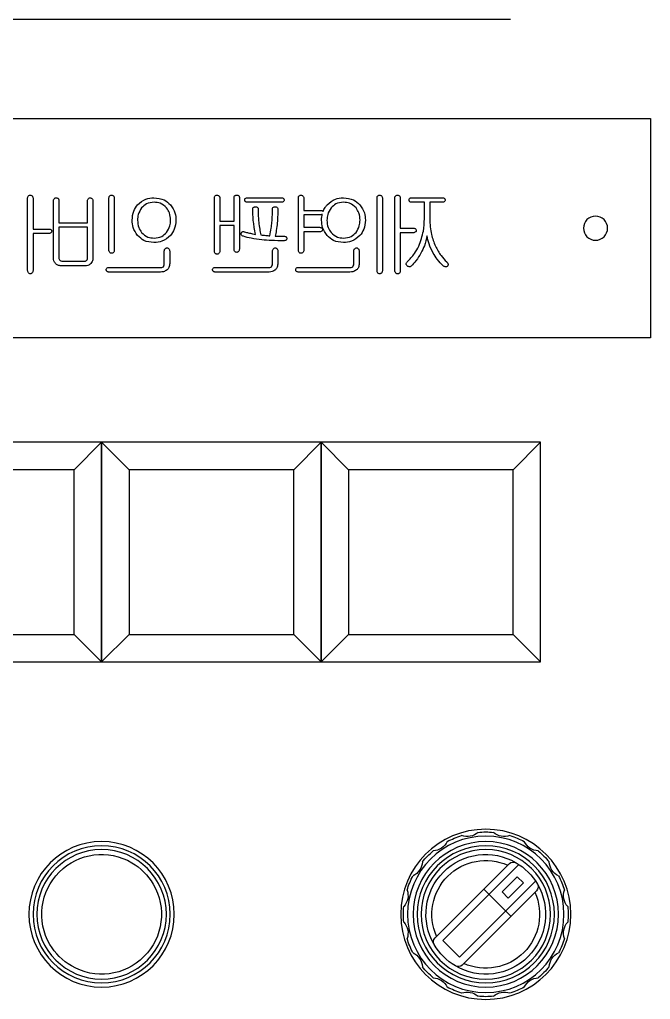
# Model space of a CAD drawing. Header units: millimetres. Extents: x 8533 to 164433, y 5768 to 115327.
# Drawn here: x 96284.5 to 96419.9, y 26638.9 to 26849.1 of the extents above; entities that cross this region are included whole.
import ezdxf

# ---------------------------------------------------------------- set-up
doc = ezdxf.new("R2010")
doc.units = ezdxf.units.MM
doc.header["$LTSCALE"] = 250
doc.layers.add('G-ENP 인버터 판넬', color=255, linetype='Continuous')

# ---------------------------------------------------------------- blocks, each defined once
blk = doc.blocks.new('240808_벽부형 인버터')
at = {"layer": 'G-ENP 인버터 판넬'}
for p, q in [((-125.34, 467.7), (125.34, 467.7)), ((168.24, 437.42), (-168.24, 437.42)), ((-168.24, 437.42), (-168.24, 370.12)), ((-104.52, 411.7), (-100.59, 411.7)), ((-94.96, 413.07), (-104.49, 413.07)), ((-100.59, 411.7), (-100.59, 406.61)), ((-98.95, 406.64), (-98.95, 411.7)), ((-98.95, 411.7), (-94.96, 411.7)), ((-91.55, 413.07), (-91.55, 403.75)), ((-89.91, 390.68), (-89.91, 413.14)), ((-86.07, 413.08), (-86.07, 390.68)), ((-84.43, 390.68), (-84.43, 413.11)), ((-61.97, 413.05), (-61.97, 409.23)), ((-60.32, 397.02), (-60.32, 413.1)), ((-44.69, 413.07), (-55.13, 413.07)), ((-55.13, 411.7), (-44.69, 411.7)), ((-42.24, 413.13), (-42.24, 397.31)), ((-40.6, 405.94), (-40.6, 413.14)), ((-36.22, 413.08), (-36.22, 405.94)), ((-34.57, 396.77), (-34.57, 413.04)), ((-3.89, 413.07), (-3.89, 397.02)), ((-2.25, 397.02), (-2.25, 413.1)), ((2.68, 412.09), (2.68, 394.57)), ((4.32, 405.4), (4.32, 412.12)), ((13.09, 412.26), (13.09, 405.4)), ((14.73, 394.54), (14.73, 412.24)), ((21.03, 413.01), (21.03, 403.48)), ((22.68, 390.82), (22.68, 413.02)), ((-61.97, 409.23), (-67.09, 409.23)), ((-66.94, 407.86), (-61.97, 407.86)), ((-61.97, 407.86), (-61.97, 404.03)), ((-36.22, 405.94), (-40.6, 405.94)), ((-91.55, 403.75), (-95.59, 403.75)), ((-61.97, 404.03), (-66.83, 404.03)), ((-66.8, 402.66), (-61.97, 402.66)), ((-61.97, 402.66), (-61.97, 397.02)), ((-40.6, 397.3), (-40.6, 404.57)), ((-40.6, 404.57), (-36.22, 404.57)), ((-36.22, 404.57), (-36.22, 396.76)), ((13.09, 405.4), (4.32, 405.4)), ((4.32, 394.78), (4.32, 404.03)), ((4.32, 404.03), (13.09, 404.03)), ((13.09, 404.03), (13.09, 394.78)), ((21.03, 403.48), (16.09, 403.48)), ((-95.56, 402.38), (-91.55, 402.38)), ((-91.55, 402.38), (-91.55, 390.67)), ((-53.2, 401.29), (-55.93, 401.29)), ((-46.24, 402.08), (-47.17, 401.85)), ((16.24, 402.11), (21.03, 402.11)), ((21.03, 402.11), (21.03, 390.82)), ((-78.95, 396.77), (-78.95, 392.91)), ((-77.31, 393.06), (-77.31, 396.75)), ((-54.02, 396.71), (-54.02, 393)), ((-52.38, 393.06), (-52.38, 396.69)), ((-20.88, 396.77), (-20.88, 392.91)), ((-19.23, 393.06), (-19.23, 396.75)), ((11.72, 393.62), (5.5, 393.62)), ((-60.23, 391.7), (-75.88, 391.7)), ((-34.75, 391.7), (-50.96, 391.7)), ((-2.16, 391.7), (-17.81, 391.7)), ((5.02, 392.25), (12.4, 392.25)), ((-76.09, 390.33), (-60.22, 390.33)), ((-51.4, 390.33), (-34.75, 390.33)), ((-18.02, 390.33), (-2.15, 390.33)), ((-168.24, 370.12), (168.24, 370.12)), ((-134.59, 338.16), (-67.29, 338.16)), ((-134.59, 270.86), (-134.59, 338.16)), ((-134.59, 338.16), (-126.18, 329.75)), ((-75.71, 329.75), (-67.29, 338.16)), ((-67.29, 338.16), (-67.29, 270.86)), ((-67.29, 338.16), (0, 338.16)), ((-67.29, 270.86), (-67.29, 338.16)), ((-67.29, 338.16), (-58.88, 329.75)), ((-8.41, 329.75), (0, 338.16)), ((0, 338.16), (0, 270.86)), ((0, 338.16), (67.29, 338.16)), ((0, 270.86), (0, 338.16)), ((0, 338.16), (8.41, 329.75)), ((0, 333.95), (0, 304.51)), ((-126.18, 329.75), (-75.71, 329.75)), ((-126.18, 279.27), (-126.18, 329.75)), ((-75.71, 329.75), (-75.71, 279.27)), ((-58.88, 329.75), (-8.41, 329.75)), ((-58.88, 279.27), (-58.88, 329.75)), ((-8.41, 329.75), (-8.41, 279.27)), ((8.41, 329.75), (58.88, 329.75)), ((8.41, 279.27), (8.41, 329.75)), ((-126.18, 279.27), (-134.59, 270.86)), ((-75.71, 279.27), (-126.18, 279.27)), ((-75.71, 279.27), (-67.29, 270.86)), ((-58.88, 279.27), (-67.29, 270.86)), ((-8.41, 279.27), (-58.88, 279.27)), ((-8.41, 279.27), (0, 270.86)), ((8.41, 279.27), (0, 270.86)), ((58.88, 279.27), (8.41, 279.27)), ((-67.29, 270.86), (-134.59, 270.86)), ((0, 270.86), (-67.29, 270.86)), ((67.29, 270.86), (0, 270.86)), ((-127.92, 208.74), (-104.62, 185.44)), ((-125, 209.03), (-102.21, 186.24)), ((-129.31, 203.11), (-127.4, 205.01)), ((-127.4, 205.01), (-122.76, 200.37)), ((-133.04, 203.63), (-109.74, 180.33)), ((-129.31, 203.11), (-124.67, 198.47)), ((-117.17, 201.21), (-123.89, 194.48)), ((-133.33, 200.7), (-110.53, 177.91)), ((-124.67, 198.47), (-122.76, 200.37)), ((-125.5, 192.88), (-123.89, 194.48)), ((-109.74, 180.33), (-104.62, 185.44))]:
    blk.add_line(p, q, dxfattribs=at)
for centre, radius in [((-151.41, 403.77), 3.7), ((-117.77, 193.47), 26.08), ((-117.77, 193.47), 23.97), ((-117.77, 193.47), 22.29), ((-117.77, 193.47), 21.03), ((-117.77, 193.47), 19.85), ((0, 193.47), 22.29), ((0, 193.47), 21.03), ((0, 193.47), 19.85)]:
    blk.add_circle(centre, radius, dxfattribs=at)
for centre, radius, start, end in [((-117.77, 193.47), 25.24, 107.117, 117.883), ((-123.51, 222.35), 5.05, 250.5132, 311.9868), ((-117.77, 193.47), 25.24, 84.617, 95.383), ((-112.02, 222.35), 5.05, 228.0132, 289.4868), ((-117.77, 193.47), 25.24, 62.117, 72.883), ((-134.12, 217.95), 5.05, 273.0132, 334.4868), ((-101.41, 217.95), 5.05, 205.5132, 266.9868), ((-117.77, 193.47), 25.24, 129.617, 140.383), ((-117.77, 193.47), 18.34, 329.627, 120.373), ((-117.77, 193.47), 25.24, 39.617, 50.383), ((0, 193.47), 18.34, 329.627, 120.373), ((-142.25, 209.83), 5.05, 295.5132, 356.9868), ((-117.77, 193.47), 18.34, 120.373, 149.627), ((-126.19, 207.84), 1.68, 45, 120.373), ((-117.77, 193.47), 16.51, 335.8964, 114.1036), ((-93.29, 209.83), 5.05, 183.0132, 244.4868), ((0, 193.47), 18.34, 120.373, 149.627), ((-117.77, 193.47), 25.24, 152.117, 162.883), ((-117.77, 193.47), 25.24, 17.117, 27.883), ((-117.77, 193.47), 18.34, 149.627, 300.373), ((-132.14, 201.89), 1.68, 149.627, 225), ((0, 193.47), 18.34, 149.627, 300.373), ((-146.64, 199.22), 5.05, 318.0132, 19.4868), ((-117.77, 193.47), 16.51, 155.8964, 294.1036), ((-88.89, 199.22), 5.05, 160.5132, 221.9868), ((-117.77, 193.47), 25.24, 174.617, 185.383), ((-117.77, 193.47), 25.24, 354.617, 5.383), ((-146.64, 187.73), 5.05, 340.5132, 41.9868), ((-88.89, 187.73), 5.05, 138.0132, 199.4868), ((-103.4, 185.05), 1.68, 329.627, 45), ((-117.77, 193.47), 25.24, 197.117, 207.883), ((-117.77, 193.47), 18.34, 300.373, 329.627), ((-117.77, 193.47), 25.24, 332.117, 342.883), ((0, 193.47), 18.34, 300.373, 329.627), ((-142.25, 177.12), 5.05, 3.0132, 64.4868), ((-93.29, 177.12), 5.05, 115.5132, 176.9868), ((-117.77, 193.47), 25.24, 219.617, 230.383), ((-109.34, 179.1), 1.68, 225, 300.373), ((-117.77, 193.47), 25.24, 309.617, 320.383), ((-134.12, 168.99), 5.05, 25.5132, 86.9868), ((-101.41, 168.99), 5.05, 93.0132, 154.4868), ((-117.77, 193.47), 25.24, 242.117, 252.883), ((-123.51, 164.6), 5.05, 48.0132, 109.4868), ((-117.77, 193.47), 25.24, 264.617, 275.383), ((-112.02, 164.6), 5.05, 70.5132, 131.9868), ((-117.77, 193.47), 25.24, 287.117, 297.883)]:
    blk.add_arc(centre, radius, start, end, dxfattribs=at)
for points, knots in [([(-104.49, 413.07), (-104.6, 413.06), (-104.83, 413.05), (-105.13, 412.92), (-105.28, 412.66), (-105.3, 412.48), (-105.3, 412.39)], [0, 0, 0, 0, 0.280707, 0.559702, 0.779456, 1, 1, 1, 1]), ([(-105.3, 412.39), (-105.3, 412.28), (-105.29, 412.05), (-105, 411.72), (-104.7, 411.71), (-104.52, 411.7)], [0, 0, 0, 0, 0.281416, 0.560151, 1, 1, 1, 1]), ([(-94.27, 412.39), (-94.27, 412.5), (-94.28, 412.7), (-94.46, 412.96), (-94.72, 413.05), (-94.88, 413.06), (-94.96, 413.07)], [0, 0, 0, 0, 0.280391, 0.558735, 0.779223, 1, 1, 1, 1]), ([(-94.96, 411.7), (-94.86, 411.7), (-94.65, 411.71), (-94.4, 411.9), (-94.29, 412.15), (-94.27, 412.31), (-94.27, 412.39)], [0, 0, 0, 0, 0.280152, 0.559201, 0.779145, 1, 1, 1, 1]), ([(-91.3, 413.68), (-91.38, 413.58), (-91.53, 413.4), (-91.54, 413.17), (-91.55, 413.07)], [0, 0, 0, 0, 0.557829, 1, 1, 1, 1]), ([(-90.73, 413.89), (-90.85, 413.88), (-91.06, 413.86), (-91.23, 413.74), (-91.3, 413.68)], [0, 0, 0, 0, 0.558644, 1, 1, 1, 1]), ([(-90.18, 413.72), (-90.27, 413.78), (-90.44, 413.9), (-90.64, 413.89), (-90.73, 413.89)], [0, 0, 0, 0, 0.558205, 1, 1, 1, 1]), ([(-89.91, 413.14), (-89.92, 413.27), (-89.94, 413.49), (-90.11, 413.65), (-90.18, 413.72)], [0, 0, 0, 0, 0.559866, 1, 1, 1, 1]), ([(-85.81, 413.69), (-85.9, 413.59), (-86.05, 413.41), (-86.06, 413.18), (-86.07, 413.08)], [0, 0, 0, 0, 0.558541, 1, 1, 1, 1]), ([(-85.25, 413.89), (-85.36, 413.88), (-85.57, 413.86), (-85.74, 413.74), (-85.81, 413.69)], [0, 0, 0, 0, 0.558449, 1, 1, 1, 1]), ([(-84.71, 413.69), (-84.8, 413.75), (-84.96, 413.87), (-85.16, 413.88), (-85.25, 413.89)], [0, 0, 0, 0, 0.557918, 1, 1, 1, 1]), ([(-84.43, 413.11), (-84.44, 413.24), (-84.46, 413.47), (-84.63, 413.62), (-84.71, 413.69)], [0, 0, 0, 0, 0.5593695, 1, 1, 1, 1]), ([(-74.11, 413.07), (-75.2, 412.97), (-77.14, 412.81), (-78.57, 411.5), (-79.19, 410.93)], [0, 0, 0, 0, 0.559693, 1, 1, 1, 1]), ([(-78, 409.98), (-77.38, 410.55), (-76.28, 411.56), (-74.8, 411.65), (-74.14, 411.7)], [0, 0, 0, 0, 0.558279, 1, 1, 1, 1]), ([(-74.14, 411.7), (-73.32, 411.62), (-71.84, 411.48), (-70.8, 410.44), (-70.34, 409.98)], [0, 0, 0, 0, 0.559583, 1, 1, 1, 1]), ([(-69.12, 410.93), (-69.93, 411.63), (-71.37, 412.89), (-73.27, 413.01), (-74.11, 413.07)], [0, 0, 0, 0, 0.558338, 1, 1, 1, 1]), ([(-61.72, 413.68), (-61.8, 413.57), (-61.94, 413.39), (-61.96, 413.16), (-61.97, 413.05)], [0, 0, 0, 0, 0.558695, 1, 1, 1, 1]), ([(-61.14, 413.89), (-61.26, 413.88), (-61.48, 413.87), (-61.64, 413.74), (-61.72, 413.68)], [0, 0, 0, 0, 0.5593545, 1, 1, 1, 1]), ([(-60.6, 413.68), (-60.69, 413.75), (-60.85, 413.87), (-61.05, 413.88), (-61.14, 413.89)], [0, 0, 0, 0, 0.557061, 1, 1, 1, 1]), ([(-60.32, 413.1), (-60.33, 413.23), (-60.35, 413.46), (-60.52, 413.61), (-60.6, 413.68)], [0, 0, 0, 0, 0.5596508, 1, 1, 1, 1]), ([(-55.13, 413.07), (-55.25, 413.06), (-55.47, 413.05), (-55.77, 412.92), (-55.92, 412.66), (-55.93, 412.48), (-55.94, 412.39)], [0, 0, 0, 0, 0.2809, 0.5601172, 0.7794072, 1, 1, 1, 1]), ([(-55.94, 412.39), (-55.93, 412.28), (-55.91, 412.05), (-55.62, 411.72), (-55.32, 411.71), (-55.13, 411.7)], [0, 0, 0, 0, 0.281373, 0.559909, 1, 1, 1, 1]), ([(-43.89, 412.39), (-43.89, 412.51), (-43.91, 412.73), (-44.22, 413.04), (-44.51, 413.06), (-44.69, 413.07)], [0, 0, 0, 0, 0.2812179, 0.5596382, 1, 1, 1, 1]), ([(-44.69, 411.7), (-44.58, 411.7), (-44.35, 411.71), (-44.05, 411.86), (-43.9, 412.13), (-43.89, 412.3), (-43.89, 412.39)], [0, 0, 0, 0, 0.281206, 0.560093, 0.779499, 1, 1, 1, 1]), ([(-41.43, 413.89), (-41.55, 413.88), (-41.79, 413.87), (-42.09, 413.7), (-42.23, 413.41), (-42.24, 413.23), (-42.24, 413.13)], [0, 0, 0, 0, 0.280793, 0.558982, 0.779166, 1, 1, 1, 1]), ([(-40.6, 413.14), (-40.61, 413.26), (-40.62, 413.5), (-40.85, 413.78), (-41.15, 413.87), (-41.34, 413.88), (-41.43, 413.89)], [0, 0, 0, 0, 0.280345, 0.558237, 0.778839, 1, 1, 1, 1]), ([(-35.39, 413.89), (-35.52, 413.88), (-35.76, 413.87), (-36.07, 413.67), (-36.2, 413.37), (-36.21, 413.18), (-36.22, 413.08)], [0, 0, 0, 0, 0.280858, 0.558875, 0.779055, 1, 1, 1, 1]), ([(-34.57, 413.04), (-34.58, 413.17), (-34.59, 413.42), (-34.79, 413.74), (-35.1, 413.87), (-35.3, 413.88), (-35.39, 413.89)], [0, 0, 0, 0, 0.280778, 0.558666, 0.778875, 1, 1, 1, 1]), ([(-16.04, 413.07), (-17.13, 412.97), (-19.07, 412.81), (-20.49, 411.5), (-21.12, 410.93)], [0, 0, 0, 0, 0.559693, 1, 1, 1, 1]), ([(-19.93, 409.98), (-19.31, 410.55), (-18.2, 411.56), (-16.72, 411.65), (-16.07, 411.7)], [0, 0, 0, 0, 0.558281, 1, 1, 1, 1]), ([(-16.07, 411.7), (-15.24, 411.62), (-13.77, 411.48), (-12.73, 410.44), (-12.27, 409.98)], [0, 0, 0, 0, 0.559588, 1, 1, 1, 1]), ([(-11.05, 410.93), (-11.85, 411.63), (-13.3, 412.89), (-15.2, 413.01), (-16.04, 413.07)], [0, 0, 0, 0, 0.558338, 1, 1, 1, 1]), ([(-3.64, 413.68), (-3.73, 413.58), (-3.87, 413.4), (-3.89, 413.17), (-3.89, 413.07)], [0, 0, 0, 0, 0.558588, 1, 1, 1, 1]), ([(-3.07, 413.89), (-3.19, 413.88), (-3.4, 413.86), (-3.57, 413.74), (-3.64, 413.68)], [0, 0, 0, 0, 0.558679, 1, 1, 1, 1]), ([(-2.52, 413.68), (-2.62, 413.75), (-2.78, 413.87), (-2.98, 413.88), (-3.07, 413.89)], [0, 0, 0, 0, 0.557061, 1, 1, 1, 1]), ([(-2.25, 413.1), (-2.26, 413.23), (-2.28, 413.46), (-2.45, 413.61), (-2.52, 413.68)], [0, 0, 0, 0, 0.5596508, 1, 1, 1, 1]), ([(2.93, 412.81), (2.85, 412.69), (2.7, 412.47), (2.69, 412.21), (2.68, 412.09)], [0, 0, 0, 0, 0.558255, 1, 1, 1, 1]), ([(3.49, 413.07), (3.37, 413.05), (3.16, 413.02), (3, 412.87), (2.93, 412.81)], [0, 0, 0, 0, 0.5588526, 1, 1, 1, 1]), ([(4.05, 412.83), (3.96, 412.91), (3.79, 413.05), (3.58, 413.06), (3.49, 413.07)], [0, 0, 0, 0, 0.55894, 1, 1, 1, 1]), ([(4.32, 412.12), (4.31, 412.27), (4.3, 412.54), (4.12, 412.74), (4.05, 412.83)], [0, 0, 0, 0, 0.559846, 1, 1, 1, 1]), ([(13.9, 413.07), (13.78, 413.06), (13.53, 413.05), (13.23, 412.84), (13.1, 412.55), (13.09, 412.35), (13.09, 412.26)], [0, 0, 0, 0, 0.280633, 0.558495, 0.778995, 1, 1, 1, 1]), ([(14.73, 412.24), (14.73, 412.36), (14.71, 412.61), (14.5, 412.92), (14.2, 413.05), (14, 413.06), (13.9, 413.07)], [0, 0, 0, 0, 0.280718, 0.558921, 0.779088, 1, 1, 1, 1]), ([(21.28, 413.68), (21.2, 413.57), (21.05, 413.37), (21.04, 413.12), (21.03, 413.01)], [0, 0, 0, 0, 0.558054, 1, 1, 1, 1]), ([(21.86, 413.89), (21.74, 413.88), (21.53, 413.86), (21.36, 413.74), (21.28, 413.68)], [0, 0, 0, 0, 0.5586087, 1, 1, 1, 1]), ([(22.4, 413.69), (22.31, 413.75), (22.15, 413.87), (21.94, 413.88), (21.86, 413.89)], [0, 0, 0, 0, 0.557179, 1, 1, 1, 1]), ([(22.68, 413.02), (22.67, 413.16), (22.65, 413.42), (22.48, 413.6), (22.4, 413.69)], [0, 0, 0, 0, 0.560101, 1, 1, 1, 1]), ([(-79.19, 410.93), (-79.74, 410.13), (-80.72, 408.7), (-80.82, 406.98), (-80.87, 406.22)], [0, 0, 0, 0, 0.558917, 1, 1, 1, 1]), ([(-79.22, 406.22), (-79.17, 406.98), (-79.08, 408.35), (-78.33, 409.48), (-78, 409.98)], [0, 0, 0, 0, 0.559938, 1, 1, 1, 1]), ([(-70.34, 409.98), (-69.93, 409.34), (-69.18, 408.18), (-69.12, 406.82), (-69.09, 406.22)], [0, 0, 0, 0, 0.558795, 1, 1, 1, 1]), ([(-67.9, 408.89), (-68.08, 409.3), (-68.39, 410.04), (-68.9, 410.65), (-69.12, 410.93)], [0, 0, 0, 0, 0.5599079, 1, 1, 1, 1]), ([(-67.78, 409.04), (-67.81, 409.02), (-67.85, 408.97), (-67.88, 408.92), (-67.9, 408.89)], [0, 0, 0, 0, 0.564765, 1, 1, 1, 1]), ([(-67.09, 409.23), (-67.23, 409.23), (-67.48, 409.22), (-67.69, 409.1), (-67.78, 409.04)], [0, 0, 0, 0, 0.560496, 1, 1, 1, 1]), ([(-53.2, 410.33), (-53.32, 410.32), (-53.56, 410.31), (-53.87, 410.12), (-54.01, 409.83), (-54.02, 409.64), (-54.02, 409.55)], [0, 0, 0, 0, 0.280688, 0.559135, 0.779236, 1, 1, 1, 1]), ([(-54.02, 409.55), (-54.01, 408.78), (-54, 407.4), (-53.9, 406.02), (-53.85, 405.42)], [0, 0, 0, 0, 0.559979, 1, 1, 1, 1]), ([(-52.38, 409.59), (-52.39, 409.71), (-52.4, 409.94), (-52.69, 410.29), (-53.01, 410.31), (-53.2, 410.33)], [0, 0, 0, 0, 0.281236, 0.560348, 1, 1, 1, 1]), ([(-52.23, 405.56), (-52.28, 406.31), (-52.36, 407.65), (-52.37, 408.99), (-52.38, 409.59)], [0, 0, 0, 0, 0.559989, 1, 1, 1, 1]), ([(-48, 409.59), (-48, 408.85), (-48.01, 407.53), (-48.13, 406.21), (-48.18, 405.63)], [0, 0, 0, 0, 0.560001, 1, 1, 1, 1]), ([(-47.19, 410.33), (-47.3, 410.32), (-47.54, 410.31), (-47.84, 410.14), (-47.98, 409.87), (-47.99, 409.68), (-48, 409.59)], [0, 0, 0, 0, 0.280954, 0.559226, 0.779192, 1, 1, 1, 1]), ([(-46.35, 409.55), (-46.36, 409.67), (-46.37, 409.92), (-46.6, 410.21), (-46.9, 410.31), (-47.09, 410.32), (-47.19, 410.33)], [0, 0, 0, 0, 0.280498, 0.558575, 0.778859, 1, 1, 1, 1]), ([(-46.57, 405.66), (-46.49, 406.39), (-46.37, 407.68), (-46.36, 408.98), (-46.35, 409.55)], [0, 0, 0, 0, 0.559968, 1, 1, 1, 1]), ([(-21.12, 410.93), (-21.67, 410.13), (-22.65, 408.7), (-22.75, 406.98), (-22.79, 406.22)], [0, 0, 0, 0, 0.558919, 1, 1, 1, 1]), ([(-21.15, 406.22), (-21.1, 406.98), (-21.01, 408.35), (-20.26, 409.48), (-19.93, 409.98)], [0, 0, 0, 0, 0.559936, 1, 1, 1, 1]), ([(-12.27, 409.98), (-11.85, 409.34), (-11.11, 408.18), (-11.04, 406.82), (-11.02, 406.22)], [0, 0, 0, 0, 0.558795, 1, 1, 1, 1]), ([(-9.37, 406.22), (-9.45, 407.19), (-9.58, 408.92), (-10.6, 410.31), (-11.05, 410.93)], [0, 0, 0, 0, 0.559707, 1, 1, 1, 1]), ([(-100.59, 406.61), (-100.67, 405), (-100.81, 402.11), (-101.88, 399.44), (-102.35, 398.26)], [0, 0, 0, 0, 0.5599073, 1, 1, 1, 1]), ([(-97.21, 398.29), (-97.78, 399.8), (-98.79, 402.5), (-98.9, 405.38), (-98.95, 406.64)], [0, 0, 0, 0, 0.5596244, 1, 1, 1, 1]), ([(-80.87, 406.22), (-80.79, 405.25), (-80.65, 403.52), (-79.64, 402.12), (-79.19, 401.51)], [0, 0, 0, 0, 0.559658, 1, 1, 1, 1]), ([(-78, 402.45), (-78.4, 403.1), (-79.13, 404.26), (-79.19, 405.62), (-79.22, 406.22)], [0, 0, 0, 0, 0.558898, 1, 1, 1, 1]), ([(-69.09, 406.22), (-69.14, 405.45), (-69.23, 404.08), (-70, 402.95), (-70.34, 402.45)], [0, 0, 0, 0, 0.55993, 1, 1, 1, 1]), ([(-69.12, 401.51), (-68.57, 402.31), (-67.59, 403.74), (-67.49, 405.46), (-67.44, 406.22)], [0, 0, 0, 0, 0.558925, 1, 1, 1, 1]), ([(-67.44, 406.22), (-67.45, 406.56), (-67.47, 407.17), (-67.59, 407.76), (-67.64, 408.02)], [0, 0, 0, 0, 0.559948, 1, 1, 1, 1]), ([(-67.64, 408.02), (-67.51, 407.97), (-67.29, 407.87), (-67.05, 407.86), (-66.94, 407.86)], [0, 0, 0, 0, 0.559517, 1, 1, 1, 1]), ([(-53.85, 405.42), (-53.77, 404.64), (-53.62, 403.25), (-53.33, 401.89), (-53.2, 401.29)], [0, 0, 0, 0, 0.559994, 1, 1, 1, 1]), ([(-51.56, 401.47), (-51.72, 402.23), (-52.02, 403.58), (-52.17, 404.95), (-52.23, 405.56)], [0, 0, 0, 0, 0.559948, 1, 1, 1, 1]), ([(-48.18, 405.63), (-48.26, 404.9), (-48.4, 403.59), (-48.69, 402.3), (-48.82, 401.73)], [0, 0, 0, 0, 0.55995, 1, 1, 1, 1]), ([(-47.17, 401.85), (-47.03, 402.55), (-46.78, 403.82), (-46.63, 405.1), (-46.57, 405.66)], [0, 0, 0, 0, 0.559997, 1, 1, 1, 1]), ([(-22.79, 406.22), (-22.71, 405.25), (-22.57, 403.52), (-21.56, 402.12), (-21.12, 401.51)], [0, 0, 0, 0, 0.559659, 1, 1, 1, 1]), ([(-19.93, 402.45), (-20.33, 403.1), (-21.06, 404.26), (-21.12, 405.62), (-21.15, 406.22)], [0, 0, 0, 0, 0.5589, 1, 1, 1, 1]), ([(-11.02, 406.22), (-11.07, 405.45), (-11.16, 404.08), (-11.93, 402.95), (-12.27, 402.45)], [0, 0, 0, 0, 0.55993, 1, 1, 1, 1]), ([(-11.05, 401.51), (-10.5, 402.31), (-9.52, 403.74), (-9.42, 405.46), (-9.37, 406.22)], [0, 0, 0, 0, 0.558925, 1, 1, 1, 1]), ([(-96.24, 403.54), (-96.32, 403.47), (-96.45, 403.34), (-96.47, 403.15), (-96.48, 403.07)], [0, 0, 0, 0, 0.558587, 1, 1, 1, 1]), ([(-96.48, 403.07), (-96.46, 402.97), (-96.43, 402.79), (-96.3, 402.67), (-96.24, 402.62)], [0, 0, 0, 0, 0.557791, 1, 1, 1, 1]), ([(-95.59, 403.75), (-95.72, 403.75), (-95.96, 403.73), (-96.15, 403.6), (-96.24, 403.54)], [0, 0, 0, 0, 0.560157, 1, 1, 1, 1]), ([(-96.24, 402.62), (-96.13, 402.54), (-95.92, 402.39), (-95.67, 402.39), (-95.56, 402.38)], [0, 0, 0, 0, 0.558609, 1, 1, 1, 1]), ([(-74.14, 400.74), (-74.98, 400.81), (-76.47, 400.95), (-77.53, 401.99), (-78, 402.45)], [0, 0, 0, 0, 0.559696, 1, 1, 1, 1]), ([(-70.34, 402.45), (-70.95, 401.89), (-72.03, 400.88), (-73.5, 400.78), (-74.14, 400.74)], [0, 0, 0, 0, 0.558205, 1, 1, 1, 1]), ([(-67.52, 403.83), (-67.58, 403.75), (-67.7, 403.61), (-67.71, 403.42), (-67.72, 403.34)], [0, 0, 0, 0, 0.557052, 1, 1, 1, 1]), ([(-67.72, 403.34), (-67.7, 403.24), (-67.67, 403.06), (-67.54, 402.93), (-67.49, 402.87)], [0, 0, 0, 0, 0.556598, 1, 1, 1, 1]), ([(-66.83, 404.03), (-66.97, 404.02), (-67.21, 404.01), (-67.42, 403.89), (-67.52, 403.83)], [0, 0, 0, 0, 0.560562, 1, 1, 1, 1]), ([(-67.49, 402.87), (-67.37, 402.8), (-67.16, 402.67), (-66.91, 402.66), (-66.8, 402.66)], [0, 0, 0, 0, 0.55896, 1, 1, 1, 1]), ([(-43.81, 402.66), (-44.03, 402.59), (-44.42, 402.48), (-44.81, 402.38), (-44.98, 402.34)], [0, 0, 0, 0, 0.560015, 1, 1, 1, 1]), ([(-43.12, 402.63), (-43.18, 402.66), (-43.3, 402.72), (-43.54, 402.73), (-43.71, 402.68), (-43.81, 402.66)], [0, 0, 0, 0, 0.279622, 0.560464, 1, 1, 1, 1]), ([(-42.79, 402.19), (-42.82, 402.29), (-42.89, 402.48), (-43.05, 402.58), (-43.12, 402.63)], [0, 0, 0, 0, 0.558575, 1, 1, 1, 1]), ([(-16.07, 400.74), (-16.91, 400.81), (-18.4, 400.95), (-19.46, 401.99), (-19.93, 402.45)], [0, 0, 0, 0, 0.5596962, 1, 1, 1, 1]), ([(-12.27, 402.45), (-12.87, 401.89), (-13.96, 400.88), (-15.42, 400.78), (-16.07, 400.74)], [0, 0, 0, 0, 0.5581981, 1, 1, 1, 1]), ([(15.48, 403.29), (15.42, 403.21), (15.31, 403.07), (15.29, 402.89), (15.28, 402.81)], [0, 0, 0, 0, 0.558172, 1, 1, 1, 1]), ([(15.28, 402.81), (15.31, 402.7), (15.35, 402.52), (15.48, 402.38), (15.54, 402.32)], [0, 0, 0, 0, 0.557584, 1, 1, 1, 1]), ([(16.09, 403.48), (15.97, 403.47), (15.75, 403.47), (15.56, 403.34), (15.48, 403.29)], [0, 0, 0, 0, 0.560698, 1, 1, 1, 1]), ([(-101.66, 396.16), (-101.18, 397.09), (-100.33, 398.75), (-99.93, 400.58), (-99.75, 401.38)], [0, 0, 0, 0, 0.559953, 1, 1, 1, 1]), ([(-99.75, 401.38), (-99.53, 400.36), (-99.12, 398.54), (-98.28, 396.89), (-97.91, 396.16)], [0, 0, 0, 0, 0.559795, 1, 1, 1, 1]), ([(-79.19, 401.51), (-78.37, 400.8), (-76.89, 399.54), (-74.96, 399.42), (-74.11, 399.37)], [0, 0, 0, 0, 0.558307, 1, 1, 1, 1]), ([(-74.11, 399.37), (-73.04, 399.46), (-71.12, 399.64), (-69.73, 400.94), (-69.12, 401.51)], [0, 0, 0, 0, 0.559622, 1, 1, 1, 1]), ([(-55.93, 401.29), (-56.04, 401.28), (-56.27, 401.27), (-56.57, 401.14), (-56.74, 400.89), (-56.76, 400.71), (-56.76, 400.61)], [0, 0, 0, 0, 0.280893, 0.560254, 0.779357, 1, 1, 1, 1]), ([(-56.76, 400.61), (-56.75, 400.5), (-56.73, 400.26), (-56.41, 399.94), (-56.11, 399.93), (-55.92, 399.92)], [0, 0, 0, 0, 0.280722, 0.559667, 1, 1, 1, 1]), ([(-55.92, 399.92), (-54.64, 399.93), (-52.35, 399.95), (-50.07, 400.12), (-49.07, 400.19)], [0, 0, 0, 0, 0.559994, 1, 1, 1, 1]), ([(-50.31, 401.56), (-50.55, 401.53), (-50.96, 401.48), (-51.37, 401.47), (-51.56, 401.47)], [0, 0, 0, 0, 0.559903, 1, 1, 1, 1]), ([(-48.82, 401.73), (-49.1, 401.69), (-49.59, 401.63), (-50.09, 401.58), (-50.31, 401.56)], [0, 0, 0, 0, 0.559962, 1, 1, 1, 1]), ([(-49.07, 400.19), (-48, 400.32), (-46.1, 400.54), (-44.26, 401.06), (-43.45, 401.29)], [0, 0, 0, 0, 0.560089, 1, 1, 1, 1]), ([(-44.98, 402.34), (-45.22, 402.29), (-45.64, 402.2), (-46.06, 402.12), (-46.24, 402.08)], [0, 0, 0, 0, 0.5599772, 1, 1, 1, 1]), ([(-43.45, 401.29), (-43.33, 401.32), (-43.11, 401.39), (-42.97, 401.56), (-42.91, 401.64)], [0, 0, 0, 0, 0.560301, 1, 1, 1, 1]), ([(-42.91, 401.64), (-42.85, 401.73), (-42.76, 401.91), (-42.78, 402.1), (-42.79, 402.19)], [0, 0, 0, 0, 0.558087, 1, 1, 1, 1]), ([(-21.12, 401.51), (-20.3, 400.8), (-18.82, 399.54), (-16.89, 399.42), (-16.04, 399.37)], [0, 0, 0, 0, 0.558307, 1, 1, 1, 1]), ([(-16.04, 399.37), (-14.97, 399.46), (-13.05, 399.64), (-11.66, 400.94), (-11.05, 401.51)], [0, 0, 0, 0, 0.559638, 1, 1, 1, 1]), ([(15.54, 402.32), (15.66, 402.25), (15.88, 402.12), (16.13, 402.11), (16.24, 402.11)], [0, 0, 0, 0, 0.558929, 1, 1, 1, 1]), ([(-102.35, 398.26), (-102.87, 397.26), (-103.79, 395.47), (-105.2, 394.04), (-105.82, 393.41)], [0, 0, 0, 0, 0.559962, 1, 1, 1, 1]), ([(-93.66, 393.41), (-94.46, 394.22), (-95.88, 395.68), (-96.81, 397.49), (-97.21, 398.29)], [0, 0, 0, 0, 0.5596933, 1, 1, 1, 1]), ([(-78.7, 397.49), (-78.78, 397.37), (-78.93, 397.15), (-78.94, 396.88), (-78.95, 396.77)], [0, 0, 0, 0, 0.5584063, 1, 1, 1, 1]), ([(-78.13, 397.73), (-78.25, 397.72), (-78.47, 397.7), (-78.63, 397.56), (-78.7, 397.49)], [0, 0, 0, 0, 0.559489, 1, 1, 1, 1]), ([(-77.58, 397.49), (-77.67, 397.57), (-77.83, 397.7), (-78.04, 397.72), (-78.13, 397.73)], [0, 0, 0, 0, 0.559533, 1, 1, 1, 1]), ([(-77.31, 396.75), (-77.31, 396.91), (-77.33, 397.18), (-77.5, 397.4), (-77.58, 397.49)], [0, 0, 0, 0, 0.560331, 1, 1, 1, 1]), ([(-61.97, 397.02), (-61.96, 396.88), (-61.94, 396.62), (-61.78, 396.41), (-61.72, 396.32)], [0, 0, 0, 0, 0.559948, 1, 1, 1, 1]), ([(-60.6, 396.31), (-60.5, 396.43), (-60.34, 396.64), (-60.33, 396.9), (-60.32, 397.02)], [0, 0, 0, 0, 0.558697, 1, 1, 1, 1]), ([(-53.77, 397.46), (-53.86, 397.34), (-54.01, 397.11), (-54.02, 396.83), (-54.02, 396.71)], [0, 0, 0, 0, 0.558182, 1, 1, 1, 1]), ([(-53.2, 397.73), (-53.32, 397.71), (-53.55, 397.69), (-53.7, 397.53), (-53.77, 397.46)], [0, 0, 0, 0, 0.559288, 1, 1, 1, 1]), ([(-52.65, 397.46), (-52.74, 397.55), (-52.89, 397.7), (-53.11, 397.72), (-53.2, 397.73)], [0, 0, 0, 0, 0.558839, 1, 1, 1, 1]), ([(-52.38, 396.69), (-52.39, 396.85), (-52.4, 397.14), (-52.58, 397.36), (-52.65, 397.46)], [0, 0, 0, 0, 0.5607, 1, 1, 1, 1]), ([(-42.24, 397.31), (-42.23, 397.16), (-42.21, 396.9), (-42.06, 396.68), (-41.99, 396.59)], [0, 0, 0, 0, 0.560103, 1, 1, 1, 1]), ([(-41.99, 396.59), (-41.9, 396.51), (-41.73, 396.38), (-41.53, 396.36), (-41.43, 396.36)], [0, 0, 0, 0, 0.559618, 1, 1, 1, 1]), ([(-41.43, 396.36), (-41.32, 396.37), (-41.1, 396.39), (-40.95, 396.53), (-40.88, 396.59)], [0, 0, 0, 0, 0.558918, 1, 1, 1, 1]), ([(-40.88, 396.59), (-40.78, 396.71), (-40.62, 396.92), (-40.61, 397.19), (-40.6, 397.3)], [0, 0, 0, 0, 0.5587694, 1, 1, 1, 1]), ([(-36.22, 396.76), (-36.21, 396.61), (-36.19, 396.35), (-36.03, 396.14), (-35.96, 396.05)], [0, 0, 0, 0, 0.559991, 1, 1, 1, 1]), ([(-34.86, 396.04), (-34.76, 396.16), (-34.6, 396.38), (-34.58, 396.65), (-34.57, 396.77)], [0, 0, 0, 0, 0.5589852, 1, 1, 1, 1]), ([(-20.63, 397.49), (-20.71, 397.37), (-20.86, 397.15), (-20.87, 396.88), (-20.88, 396.77)], [0, 0, 0, 0, 0.55842, 1, 1, 1, 1]), ([(-20.05, 397.73), (-20.18, 397.72), (-20.39, 397.7), (-20.56, 397.56), (-20.63, 397.49)], [0, 0, 0, 0, 0.559595, 1, 1, 1, 1]), ([(-19.51, 397.49), (-19.6, 397.57), (-19.76, 397.7), (-19.96, 397.72), (-20.05, 397.73)], [0, 0, 0, 0, 0.559428, 1, 1, 1, 1]), ([(-19.23, 396.75), (-19.24, 396.91), (-19.26, 397.18), (-19.43, 397.4), (-19.51, 397.49)], [0, 0, 0, 0, 0.560336, 1, 1, 1, 1]), ([(-3.89, 397.02), (-3.88, 396.87), (-3.86, 396.61), (-3.71, 396.4), (-3.64, 396.31)], [0, 0, 0, 0, 0.5600545, 1, 1, 1, 1]), ([(-2.52, 396.31), (-2.43, 396.43), (-2.27, 396.64), (-2.26, 396.9), (-2.25, 397.02)], [0, 0, 0, 0, 0.558697, 1, 1, 1, 1]), ([(-105.82, 393.41), (-105.93, 393.3), (-106.13, 393.12), (-106.2, 392.86), (-106.23, 392.74)], [0, 0, 0, 0, 0.560357, 1, 1, 1, 1]), ([(-104.84, 392.14), (-104.15, 392.81), (-102.92, 394.02), (-102.04, 395.5), (-101.66, 396.16)], [0, 0, 0, 0, 0.55969, 1, 1, 1, 1]), ([(-97.91, 396.16), (-97.43, 395.34), (-96.58, 393.89), (-95.41, 392.67), (-94.9, 392.14)], [0, 0, 0, 0, 0.56003, 1, 1, 1, 1]), ([(-93.37, 392.77), (-93.38, 392.91), (-93.4, 393.16), (-93.58, 393.33), (-93.66, 393.41)], [0, 0, 0, 0, 0.558261, 1, 1, 1, 1]), ([(-61.72, 396.32), (-61.62, 396.24), (-61.45, 396.1), (-61.24, 396.09), (-61.14, 396.08)], [0, 0, 0, 0, 0.559299, 1, 1, 1, 1]), ([(-61.14, 396.08), (-61.03, 396.09), (-60.82, 396.12), (-60.66, 396.25), (-60.6, 396.31)], [0, 0, 0, 0, 0.559615, 1, 1, 1, 1]), ([(-35.96, 396.05), (-35.87, 395.97), (-35.7, 395.83), (-35.49, 395.82), (-35.39, 395.81)], [0, 0, 0, 0, 0.5589819, 1, 1, 1, 1]), ([(-35.39, 395.81), (-35.28, 395.82), (-35.08, 395.85), (-34.92, 395.98), (-34.86, 396.04)], [0, 0, 0, 0, 0.557554, 1, 1, 1, 1]), ([(-3.64, 396.31), (-3.55, 396.24), (-3.38, 396.1), (-3.17, 396.09), (-3.07, 396.08)], [0, 0, 0, 0, 0.55918, 1, 1, 1, 1]), ([(-3.07, 396.08), (-2.96, 396.09), (-2.75, 396.12), (-2.59, 396.25), (-2.52, 396.31)], [0, 0, 0, 0, 0.559615, 1, 1, 1, 1]), ([(2.68, 394.57), (2.71, 394.22), (2.75, 393.6), (3.14, 393.12), (3.31, 392.91)], [0, 0, 0, 0, 0.560084, 1, 1, 1, 1]), ([(4.61, 393.88), (4.51, 394.03), (4.33, 394.31), (4.33, 394.63), (4.32, 394.78)], [0, 0, 0, 0, 0.557384, 1, 1, 1, 1]), ([(5.5, 393.62), (5.32, 393.62), (4.99, 393.62), (4.73, 393.8), (4.61, 393.88)], [0, 0, 0, 0, 0.561863, 1, 1, 1, 1]), ([(12.72, 393.91), (12.54, 393.81), (12.23, 393.63), (11.88, 393.62), (11.72, 393.62)], [0, 0, 0, 0, 0.55837, 1, 1, 1, 1]), ([(13.09, 394.78), (13.08, 394.59), (13.06, 394.25), (12.82, 394.01), (12.72, 393.91)], [0, 0, 0, 0, 0.5605707, 1, 1, 1, 1]), ([(14.11, 392.91), (14.32, 393.18), (14.69, 393.66), (14.72, 394.27), (14.73, 394.54)], [0, 0, 0, 0, 0.558814, 1, 1, 1, 1]), ([(-106.23, 392.74), (-106.22, 392.62), (-106.22, 392.41), (-106.08, 392.24), (-106.02, 392.17)], [0, 0, 0, 0, 0.559245, 1, 1, 1, 1]), ([(-106.02, 392.17), (-105.94, 392.09), (-105.79, 391.95), (-105.59, 391.92), (-105.5, 391.91)], [0, 0, 0, 0, 0.557725, 1, 1, 1, 1]), ([(-105.5, 391.91), (-105.37, 391.92), (-105.13, 391.95), (-104.93, 392.08), (-104.84, 392.14)], [0, 0, 0, 0, 0.558271, 1, 1, 1, 1]), ([(-94.9, 392.14), (-94.79, 392.06), (-94.6, 391.93), (-94.37, 391.93), (-94.27, 391.93)], [0, 0, 0, 0, 0.55925, 1, 1, 1, 1]), ([(-94.27, 391.93), (-94.14, 391.96), (-93.92, 392.01), (-93.74, 392.16), (-93.66, 392.23)], [0, 0, 0, 0, 0.557963, 1, 1, 1, 1]), ([(-93.66, 392.23), (-93.57, 392.31), (-93.42, 392.47), (-93.39, 392.68), (-93.37, 392.77)], [0, 0, 0, 0, 0.558239, 1, 1, 1, 1]), ([(-91.55, 390.67), (-91.54, 390.54), (-91.52, 390.29), (-91.37, 390.1), (-91.3, 390.01)], [0, 0, 0, 0, 0.55999, 1, 1, 1, 1]), ([(-90.18, 390.01), (-90.09, 390.12), (-89.93, 390.32), (-89.91, 390.57), (-89.91, 390.68)], [0, 0, 0, 0, 0.5589353, 1, 1, 1, 1]), ([(-86.07, 390.68), (-86.06, 390.54), (-86.04, 390.29), (-85.88, 390.1), (-85.81, 390.01)], [0, 0, 0, 0, 0.5598646, 1, 1, 1, 1]), ([(-84.71, 390.01), (-84.62, 390.12), (-84.45, 390.31), (-84.43, 390.57), (-84.43, 390.68)], [0, 0, 0, 0, 0.5586874, 1, 1, 1, 1]), ([(-78.95, 392.91), (-78.92, 392.49), (-78.87, 391.75), (-78.36, 391.21), (-78.14, 390.97)], [0, 0, 0, 0, 0.560249, 1, 1, 1, 1]), ([(-78.14, 390.97), (-77.79, 390.75), (-77.15, 390.36), (-76.42, 390.34), (-76.09, 390.33)], [0, 0, 0, 0, 0.558668, 1, 1, 1, 1]), ([(-77.01, 391.96), (-77.12, 392.16), (-77.31, 392.5), (-77.31, 392.88), (-77.31, 393.06)], [0, 0, 0, 0, 0.557269, 1, 1, 1, 1]), ([(-75.88, 391.7), (-76.1, 391.7), (-76.51, 391.7), (-76.86, 391.88), (-77.01, 391.96)], [0, 0, 0, 0, 0.561767, 1, 1, 1, 1]), ([(-59.5, 391.03), (-59.51, 391.13), (-59.52, 391.35), (-59.77, 391.67), (-60.05, 391.69), (-60.23, 391.7)], [0, 0, 0, 0, 0.281334, 0.560393, 1, 1, 1, 1]), ([(-60.22, 390.33), (-60.12, 390.34), (-59.9, 390.35), (-59.63, 390.51), (-59.52, 390.78), (-59.51, 390.94), (-59.5, 391.03)], [0, 0, 0, 0, 0.280347, 0.559048, 0.779177, 1, 1, 1, 1]), ([(-54.02, 393), (-53.99, 392.59), (-53.94, 391.87), (-53.5, 391.3), (-53.3, 391.05)], [0, 0, 0, 0, 0.560127, 1, 1, 1, 1]), ([(-53.3, 391.05), (-52.98, 390.81), (-52.41, 390.38), (-51.71, 390.35), (-51.4, 390.33)], [0, 0, 0, 0, 0.558509, 1, 1, 1, 1]), ([(-52.09, 391.96), (-52.19, 392.16), (-52.38, 392.5), (-52.38, 392.88), (-52.38, 393.06)], [0, 0, 0, 0, 0.5572674, 1, 1, 1, 1]), ([(-50.96, 391.7), (-51.18, 391.7), (-51.58, 391.7), (-51.93, 391.88), (-52.09, 391.96)], [0, 0, 0, 0, 0.561757, 1, 1, 1, 1]), ([(-34.02, 391.03), (-34.03, 391.13), (-34.05, 391.34), (-34.29, 391.67), (-34.58, 391.69), (-34.75, 391.7)], [0, 0, 0, 0, 0.281385, 0.560612, 1, 1, 1, 1]), ([(-34.75, 390.33), (-34.64, 390.34), (-34.43, 390.35), (-34.16, 390.51), (-34.04, 390.78), (-34.03, 390.94), (-34.02, 391.03)], [0, 0, 0, 0, 0.2803362, 0.5590266, 0.7791854, 1, 1, 1, 1]), ([(-20.88, 392.91), (-20.85, 392.49), (-20.79, 391.75), (-20.29, 391.21), (-20.07, 390.97)], [0, 0, 0, 0, 0.560239, 1, 1, 1, 1]), ([(-20.07, 390.97), (-19.71, 390.75), (-19.08, 390.36), (-18.34, 390.34), (-18.02, 390.33)], [0, 0, 0, 0, 0.55869, 1, 1, 1, 1]), ([(-18.94, 391.96), (-19.05, 392.16), (-19.23, 392.5), (-19.23, 392.88), (-19.23, 393.06)], [0, 0, 0, 0, 0.5572674, 1, 1, 1, 1]), ([(-17.81, 391.7), (-18.03, 391.7), (-18.43, 391.7), (-18.79, 391.88), (-18.94, 391.96)], [0, 0, 0, 0, 0.561771, 1, 1, 1, 1]), ([(-1.43, 391.03), (-1.43, 391.13), (-1.45, 391.35), (-1.7, 391.67), (-1.98, 391.69), (-2.16, 391.7)], [0, 0, 0, 0, 0.281334, 0.560393, 1, 1, 1, 1]), ([(-2.15, 390.33), (-2.04, 390.34), (-1.83, 390.35), (-1.56, 390.51), (-1.44, 390.78), (-1.43, 390.94), (-1.43, 391.03)], [0, 0, 0, 0, 0.280347, 0.559048, 0.779177, 1, 1, 1, 1]), ([(3.31, 392.91), (3.59, 392.69), (4.1, 392.3), (4.74, 392.26), (5.02, 392.25)], [0, 0, 0, 0, 0.558793, 1, 1, 1, 1]), ([(12.4, 392.25), (12.75, 392.28), (13.39, 392.33), (13.89, 392.73), (14.11, 392.91)], [0, 0, 0, 0, 0.559819, 1, 1, 1, 1]), ([(21.03, 390.82), (21.04, 390.66), (21.06, 390.38), (21.21, 390.14), (21.28, 390.04)], [0, 0, 0, 0, 0.560231, 1, 1, 1, 1]), ([(22.4, 390.04), (22.49, 390.17), (22.65, 390.41), (22.67, 390.69), (22.68, 390.82)], [0, 0, 0, 0, 0.55906, 1, 1, 1, 1]), ([(-91.3, 390.01), (-91.21, 389.94), (-91.04, 389.8), (-90.82, 389.79), (-90.73, 389.78)], [0, 0, 0, 0, 0.559173, 1, 1, 1, 1]), ([(-90.73, 389.78), (-90.61, 389.79), (-90.4, 389.82), (-90.25, 389.95), (-90.18, 390.01)], [0, 0, 0, 0, 0.559648, 1, 1, 1, 1]), ([(-85.81, 390.01), (-85.72, 389.94), (-85.55, 389.81), (-85.34, 389.79), (-85.25, 389.78)], [0, 0, 0, 0, 0.559483, 1, 1, 1, 1]), ([(-85.25, 389.78), (-85.14, 389.8), (-84.93, 389.82), (-84.78, 389.95), (-84.71, 390.01)], [0, 0, 0, 0, 0.557554, 1, 1, 1, 1]), ([(21.28, 390.04), (21.37, 389.96), (21.54, 389.81), (21.76, 389.79), (21.86, 389.78)], [0, 0, 0, 0, 0.558732, 1, 1, 1, 1]), ([(21.86, 389.78), (21.98, 389.8), (22.19, 389.82), (22.34, 389.98), (22.4, 390.04)], [0, 0, 0, 0, 0.559037, 1, 1, 1, 1])]:
    blk.add_open_spline(points, degree=3, knots=knots, dxfattribs=at)

msp = doc.modelspace()

# ---------------------------------------------------------------- block references
at = {"layer": 'G-ENP 인버터 판넬', "xscale": -0.7, "yscale": 0.7, "zscale": 0.7}
msp.add_blockref('240808_벽부형 인버터', (96302.12, 26521.71), dxfattribs=at)

doc.saveas('drawing.dxf')
